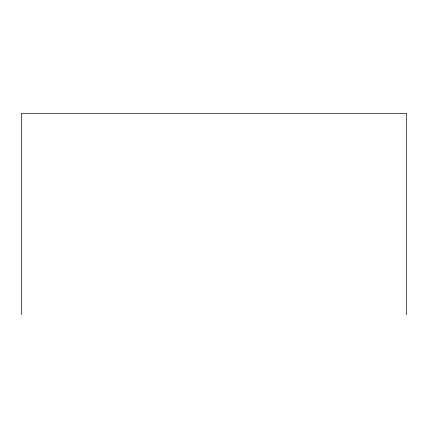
<?xml version="1.0" encoding="UTF-8"?>
<svg xmlns="http://www.w3.org/2000/svg" width="428" height="428" viewBox="0 0 428 428"><rect width="100%" height="100%" fill="white"/><g stroke="black" fill="none" stroke-linecap="round" stroke-linejoin="round"><path stroke-width="0.64" d="M406.6 314.569L406.6 113.431L21.4 113.431L21.4 314.569"/></g></svg>
